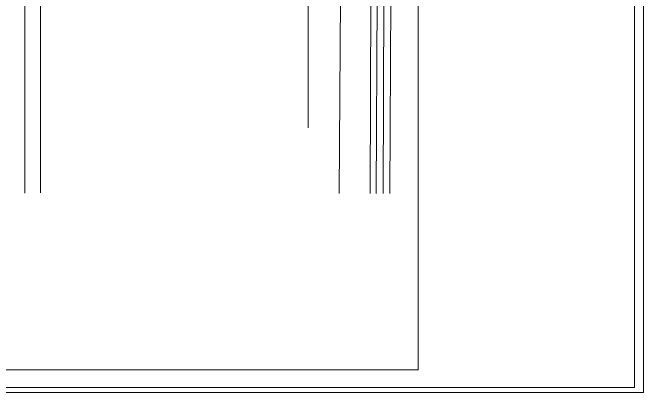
# Model space of a CAD drawing. Header units: inches. Extents: x 4541 to 19811, y -21622 to -6339.
# Drawn here: x 18520 to 19811, y -9619 to -8842 of the extents above; entities that cross this region are included whole.
import ezdxf

# ---------------------------------------------------------------- set-up
doc = ezdxf.new("R2010")
doc.units = ezdxf.units.IN
doc.header["$MEASUREMENT"] = 0
doc.layers.get('0').update_dxf_attribs({"lineweight": 0})

msp = doc.modelspace()

# ---------------------------------------------------------------- linework, layer by layer
for p, q in [((19254.6, -8501.8), (19251.7, -9212.4)), ((19267.1, -8501.8), (19264.1, -9212.4)), ((19281.1, -8501.8), (19278.1, -9212.4)), ((19295.1, -8501.8), (19292.1, -9212.4)), ((19124.8, -8790.7), (19124.8, -9077.7)), ((19190.9, -8799), (19188.1, -9212.2))]:
    msp.add_line(p, q)
at = {"color": 1}
msp.add_lwpolyline([(15898.2, -9317.2), (15898.2, -9619.2), (19810.6, -9619.2), (19810.6, -7849), (19442.3, -7849), (19442.3, -8056.1), (19571.2, -8056.1), (19571.2, -8084.9), (19593.7, -8084.9)], dxfattribs=at)
at = {"color": 3}
msp.add_lwpolyline([(15911.9, -9323.9), (15911.9, -9609), (19792.6, -9609), (19792.6, -7873.3), (19453.9, -7873.3), (19453.9, -8234.7), (19547.8, -8234.7), (19547.8, -8194.9), (19577.8, -8194.9)], dxfattribs=at)
at = {"color": 5}
msp.add_lwpolyline([(16211.6, -8079), (19349.8, -8079), (19349.8, -9573), (16211.6, -9573)], close=True, dxfattribs=at)
for points in [[(19509.9, -8290.7), (18545, -8289.9), (18545, -9211.7)], [(19509.9, -8284.4), (19507.9, -8284.4), (19507.9, -8301.6), (18577.4, -8301.6), (18577.4, -9210.5)]]:
    msp.add_lwpolyline(points)

doc.saveas('drawing.dxf')
